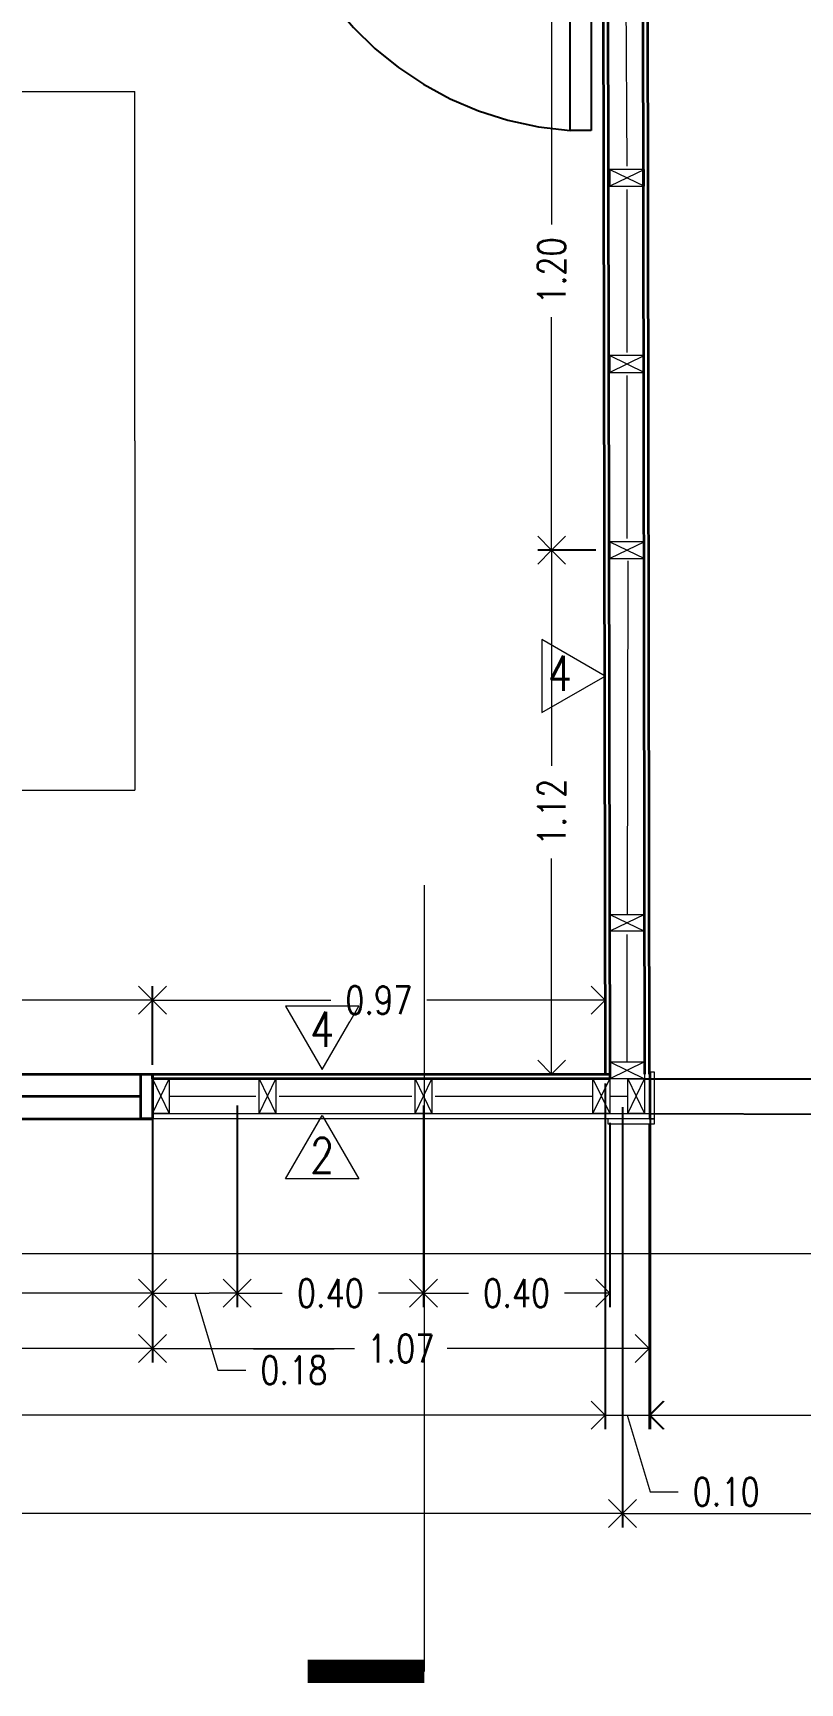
# Model space of a CAD drawing. Header units: inches. Extents: x 11 to 31.6, y 7.4 to 16.5.
# Drawn here: x 27.198 to 28.846, y 7.383 to 10.927 of the extents above; entities that cross this region are included whole.
import ezdxf

# ---------------------------------------------------------------- set-up
doc = ezdxf.new("R2010")
doc.units = ezdxf.units.IN
doc.header["$MEASUREMENT"] = 0
doc.linetypes.add('CENTER', pattern=[2, 1.25, -0.25, 0.25, -0.25])
doc.layers.get('DEFPOINTS').update_dxf_attribs({"color": 210})
for name, color, linetype, lineweight in [('A-ANNO-DIMS', 3, 'Continuous', 18), ('A-ANNO-SYMB', 3, 'Continuous', 18), ('A-ANNO-TEXT', 3, 'Continuous', 18), ('A-DETL-MBND', 3, 'Continuous', 18), ('A-DOOR-FULL', 4, 'Continuous', 25), ('A-ELEV-IDEN', 3, 'Continuous', 18), ('A-ELEV-MBE1', 7, 'Continuous', 35), ('A-FURN', 8, 'Continuous', 18), ('A-SECT-MCUT', 7, 'Continuous', 35), ('A-WALL-PATT', 8, 'Continuous', 18), ('A-WALL-STUD', 3, 'Continuous', 18)]:
    doc.layers.add(name, color=color, linetype=linetype, lineweight=lineweight)
doc.styles.add('E-ROMANS', font='romans.shx', dxfattribs={"width": 0.8})
doc.dimstyles.new('E-0050_ARW_12', dxfattribs={"dimscale": 0.001, "dimtxt": 60, "dimasz": 60, "dimexe": 30, "dimexo": 20, "dimgap": 30, "dimtad": 0, "dimzin": 0, "dimdsep": 46, "dimtxsty": 'E-ROMANS', "dimblk": 'OPEN90', "dimcen": 30, "dimclrd": 256, "dimclre": 256, "dimclrt": 256, "dimadec": 0, "dimazin": 0, "dimtfac": 1, "dimtmove": 1, "dimatfit": 3, "dimldrblk": 'OPEN90', "dimfxl": 1, "dimtfill": 1, "dimtolj": 1, "dimtzin": 0, "dimlwd": -1, "dimarcsym": 0})

# ---------------------------------------------------------------- blocks, each defined once
blk = doc.blocks.new('_Open90')
at = {"color": 0, "linetype": 'ByBlock', "lineweight": -2}
for p, q in [((0, 0), (-1, 0)), ((-0.5, 0.5), (0, 0)), ((0, 0), (-0.5, -0.5))]:
    blk.add_line(p, q, dxfattribs=at)
blk = doc.blocks.new('*D20')
at = {"layer": 'A-ANNO-DIMS', "lineweight": -2, "transparency": 16777216}
for p, q in [((26.605, 8.6232), (26.605, 8.19)), ((27.455, 8.6332), (27.455, 8.19))]:
    blk.add_line(p, q, dxfattribs=at)
at = {"layer": 'A-ANNO-DIMS', "transparency": 16777216}
for p, q in [((26.665, 8.22), (26.9269, 8.22)), ((27.395, 8.22), (27.1331, 8.22))]:
    blk.add_line(p, q, dxfattribs=at)
at = {"layer": 'DEFPOINTS', "color": 0, "transparency": 16777216}
for p in [(27.455, 8.6532), (26.605, 8.6432), (27.455, 8.22)]:
    blk.add_point(p, dxfattribs=at)
at = {"layer": 'A-ANNO-DIMS', "transparency": 16777216, "xscale": 0.06, "yscale": 0.06, "zscale": 0.06, "rotation": 180}
blk.add_blockref('_Open90', (26.605, 8.22), dxfattribs=at)
at = {"layer": 'A-ANNO-DIMS', "transparency": 16777216, "xscale": 0.06, "yscale": 0.06, "zscale": 0.06}
blk.add_blockref('_Open90', (27.455, 8.22), dxfattribs=at)
at = {"layer": 'A-ANNO-DIMS', "transparency": 16777216, "insert": (27.03, 8.22), "char_height": 0.06, "attachment_point": 5, "style": 'E-ROMANS', "bg_fill": 3, "box_fill_scale": 1.25, "bg_fill_color": 256, "bg_fill_true_color": 13158600, "bg_fill_transparency": 0}
blk.add_mtext('\\A1;0.85', dxfattribs=at)
blk = doc.blocks.new('*D21')
at = {"layer": 'A-ANNO-DIMS', "lineweight": -2, "transparency": 16777216}
for p, q in [((27.455, 8.6332), (27.455, 8.19)), ((27.637, 8.6232), (27.637, 8.19))]:
    blk.add_line(p, q, dxfattribs=at)
at = {"layer": 'A-ANNO-DIMS', "transparency": 16777216}
for p, q in [((27.515, 8.22), (27.577, 8.22)), ((27.546, 8.22), (27.5955, 8.055)), ((27.5955, 8.055), (27.6555, 8.055))]:
    blk.add_line(p, q, dxfattribs=at)
at = {"layer": 'DEFPOINTS', "color": 0, "transparency": 16777216}
for p in [(27.455, 8.6532), (27.637, 8.6432), (27.637, 8.22)]:
    blk.add_point(p, dxfattribs=at)
at = {"layer": 'A-ANNO-DIMS', "transparency": 16777216, "xscale": 0.06, "yscale": 0.06, "zscale": 0.06, "rotation": 180}
blk.add_blockref('_Open90', (27.455, 8.22), dxfattribs=at)
at = {"layer": 'A-ANNO-DIMS', "transparency": 16777216, "xscale": 0.06, "yscale": 0.06, "zscale": 0.06}
blk.add_blockref('_Open90', (27.637, 8.22), dxfattribs=at)
at = {"layer": 'A-ANNO-DIMS', "transparency": 16777216, "insert": (27.7586, 8.055), "char_height": 0.06, "attachment_point": 5, "style": 'E-ROMANS', "bg_fill": 3, "box_fill_scale": 1.25, "bg_fill_color": 256, "bg_fill_true_color": 13158600, "bg_fill_transparency": 0}
blk.add_mtext('\\A1;0.18', dxfattribs=at)
blk = doc.blocks.new('*D22')
at = {"layer": 'A-ANNO-DIMS', "lineweight": -2, "transparency": 16777216}
for p, q in [((27.637, 8.6232), (27.637, 8.19)), ((28.037, 8.6232), (28.037, 8.19))]:
    blk.add_line(p, q, dxfattribs=at)
at = {"layer": 'A-ANNO-DIMS', "transparency": 16777216}
for p, q in [((27.697, 8.22), (27.7338, 8.22)), ((27.977, 8.22), (27.9401, 8.22))]:
    blk.add_line(p, q, dxfattribs=at)
at = {"layer": 'DEFPOINTS', "color": 0, "transparency": 16777216}
for p in [(27.637, 8.6432), (28.037, 8.6432), (28.037, 8.22)]:
    blk.add_point(p, dxfattribs=at)
at = {"layer": 'A-ANNO-DIMS', "transparency": 16777216, "xscale": 0.06, "yscale": 0.06, "zscale": 0.06, "rotation": 180}
blk.add_blockref('_Open90', (27.637, 8.22), dxfattribs=at)
at = {"layer": 'A-ANNO-DIMS', "transparency": 16777216, "xscale": 0.06, "yscale": 0.06, "zscale": 0.06}
blk.add_blockref('_Open90', (28.037, 8.22), dxfattribs=at)
at = {"layer": 'A-ANNO-DIMS', "transparency": 16777216, "insert": (27.837, 8.22), "char_height": 0.06, "attachment_point": 5, "style": 'E-ROMANS', "bg_fill": 3, "box_fill_scale": 1.25, "bg_fill_color": 256, "bg_fill_true_color": 13158600, "bg_fill_transparency": 0}
blk.add_mtext('\\A1;0.40', dxfattribs=at)
blk = doc.blocks.new('*D23')
at = {"layer": 'A-ANNO-DIMS', "lineweight": -2, "transparency": 16777216}
for p, q in [((28.037, 8.6232), (28.037, 8.19)), ((28.437, 8.5857), (28.437, 8.19))]:
    blk.add_line(p, q, dxfattribs=at)
at = {"layer": 'A-ANNO-DIMS', "transparency": 16777216}
for p, q in [((28.097, 8.22), (28.1339, 8.22)), ((28.377, 8.22), (28.3401, 8.22))]:
    blk.add_line(p, q, dxfattribs=at)
at = {"layer": 'DEFPOINTS', "color": 0, "transparency": 16777216}
for p in [(28.037, 8.6432), (28.437, 8.6057), (28.437, 8.22)]:
    blk.add_point(p, dxfattribs=at)
at = {"layer": 'A-ANNO-DIMS', "transparency": 16777216, "xscale": 0.06, "yscale": 0.06, "zscale": 0.06, "rotation": 180}
blk.add_blockref('_Open90', (28.037, 8.22), dxfattribs=at)
at = {"layer": 'A-ANNO-DIMS', "transparency": 16777216, "xscale": 0.06, "yscale": 0.06, "zscale": 0.06}
blk.add_blockref('_Open90', (28.437, 8.22), dxfattribs=at)
at = {"layer": 'A-ANNO-DIMS', "transparency": 16777216, "insert": (28.237, 8.22), "char_height": 0.06, "attachment_point": 5, "style": 'E-ROMANS', "bg_fill": 3, "box_fill_scale": 1.25, "bg_fill_color": 256, "bg_fill_true_color": 13158600, "bg_fill_transparency": 0}
blk.add_mtext('\\A1;0.40', dxfattribs=at)
blk = doc.blocks.new('*D25')
at = {"layer": 'A-ANNO-DIMS', "lineweight": -2, "transparency": 16777216}
for p, q in [((27.455, 8.5847), (27.455, 8.0714)), ((28.522, 8.5847), (28.522, 8.0714))]:
    blk.add_line(p, q, dxfattribs=at)
at = {"layer": 'A-ANNO-DIMS', "transparency": 16777216}
for p, q in [((27.515, 8.1014), (27.8888, 8.1014)), ((28.462, 8.1014), (28.0882, 8.1014))]:
    blk.add_line(p, q, dxfattribs=at)
at = {"layer": 'DEFPOINTS', "color": 0, "transparency": 16777216}
for p in [(27.455, 8.6047), (28.522, 8.6047), (28.522, 8.1014)]:
    blk.add_point(p, dxfattribs=at)
at = {"layer": 'A-ANNO-DIMS', "transparency": 16777216, "xscale": 0.06, "yscale": 0.06, "zscale": 0.06, "rotation": 180}
blk.add_blockref('_Open90', (27.455, 8.1014), dxfattribs=at)
at = {"layer": 'A-ANNO-DIMS', "transparency": 16777216, "xscale": 0.06, "yscale": 0.06, "zscale": 0.06}
blk.add_blockref('_Open90', (28.522, 8.1014), dxfattribs=at)
at = {"layer": 'A-ANNO-DIMS', "transparency": 16777216, "insert": (27.9885, 8.1014), "char_height": 0.06, "attachment_point": 5, "style": 'E-ROMANS', "bg_fill": 3, "box_fill_scale": 1.25, "bg_fill_color": 256, "bg_fill_true_color": 13158600, "bg_fill_transparency": 0}
blk.add_mtext('\\A1;1.07', dxfattribs=at)
blk = doc.blocks.new('*D26')
at = {"layer": 'A-ANNO-DIMS', "lineweight": -2, "transparency": 16777216}
for p, q in [((26.605, 8.5957), (26.605, 8.0714)), ((27.455, 8.5957), (27.455, 8.0714))]:
    blk.add_line(p, q, dxfattribs=at)
at = {"layer": 'A-ANNO-DIMS', "transparency": 16777216}
for p, q in [((26.665, 8.1014), (26.9269, 8.1014)), ((27.395, 8.1014), (27.1331, 8.1014))]:
    blk.add_line(p, q, dxfattribs=at)
at = {"layer": 'DEFPOINTS', "color": 0, "transparency": 16777216}
for p in [(26.605, 8.6157), (27.455, 8.6157), (27.455, 8.1014)]:
    blk.add_point(p, dxfattribs=at)
at = {"layer": 'A-ANNO-DIMS', "transparency": 16777216, "xscale": 0.06, "yscale": 0.06, "zscale": 0.06, "rotation": 180}
blk.add_blockref('_Open90', (26.605, 8.1014), dxfattribs=at)
at = {"layer": 'A-ANNO-DIMS', "transparency": 16777216, "xscale": 0.06, "yscale": 0.06, "zscale": 0.06}
blk.add_blockref('_Open90', (27.455, 8.1014), dxfattribs=at)
at = {"layer": 'A-ANNO-DIMS', "transparency": 16777216, "insert": (27.03, 8.1014), "char_height": 0.06, "attachment_point": 5, "style": 'E-ROMANS', "bg_fill": 3, "box_fill_scale": 1.25, "bg_fill_color": 256, "bg_fill_true_color": 13158600, "bg_fill_transparency": 0}
blk.add_mtext('\\A1;0.85', dxfattribs=at)
blk = doc.blocks.new('*D27')
at = {"layer": 'A-ANNO-DIMS', "lineweight": -2, "transparency": 16777216}
for p, q in [((28.427, 8.6707), (28.427, 7.9282)), ((25.405, 8.2957), (25.405, 7.9282))]:
    blk.add_line(p, q, dxfattribs=at)
at = {"layer": 'A-ANNO-DIMS', "transparency": 16777216}
for p, q in [((25.465, 7.9582), (26.8129, 7.9582)), ((28.367, 7.9582), (27.0192, 7.9582))]:
    blk.add_line(p, q, dxfattribs=at)
at = {"layer": 'DEFPOINTS', "color": 0, "transparency": 16777216}
for p in [(28.427, 8.6907), (25.405, 8.3157), (28.427, 7.9582)]:
    blk.add_point(p, dxfattribs=at)
at = {"layer": 'A-ANNO-DIMS', "transparency": 16777216, "xscale": 0.06, "yscale": 0.06, "zscale": 0.06, "rotation": 180}
blk.add_blockref('_Open90', (25.405, 7.9582), dxfattribs=at)
at = {"layer": 'A-ANNO-DIMS', "transparency": 16777216, "xscale": 0.06, "yscale": 0.06, "zscale": 0.06}
blk.add_blockref('_Open90', (28.427, 7.9582), dxfattribs=at)
at = {"layer": 'A-ANNO-DIMS', "transparency": 16777216, "insert": (26.916, 7.9582), "char_height": 0.06, "attachment_point": 5, "style": 'E-ROMANS', "bg_fill": 3, "box_fill_scale": 1.25, "bg_fill_color": 256, "bg_fill_true_color": 13158600, "bg_fill_transparency": 0}
blk.add_mtext('\\A1;3.02', dxfattribs=at)
blk = doc.blocks.new('*D28')
at = {"layer": 'A-ANNO-DIMS', "lineweight": -2, "transparency": 16777216}
for p, q in [((28.524, 8.6947), (28.524, 7.9282)), ((31.502, 8.6947), (31.502, 7.9282))]:
    blk.add_line(p, q, dxfattribs=at)
at = {"layer": 'A-ANNO-DIMS', "transparency": 16777216}
for p, q in [((28.584, 7.9582), (29.9099, 7.9582)), ((31.442, 7.9582), (30.1161, 7.9582))]:
    blk.add_line(p, q, dxfattribs=at)
at = {"layer": 'DEFPOINTS', "color": 0, "transparency": 16777216}
for p in [(28.524, 8.7147), (31.502, 8.7147), (31.502, 7.9582)]:
    blk.add_point(p, dxfattribs=at)
at = {"layer": 'A-ANNO-DIMS', "transparency": 16777216, "xscale": 0.06, "yscale": 0.06, "zscale": 0.06, "rotation": 180}
blk.add_blockref('_Open90', (28.524, 7.9582), dxfattribs=at)
at = {"layer": 'A-ANNO-DIMS', "transparency": 16777216, "xscale": 0.06, "yscale": 0.06, "zscale": 0.06}
blk.add_blockref('_Open90', (31.502, 7.9582), dxfattribs=at)
at = {"layer": 'A-ANNO-DIMS', "transparency": 16777216, "insert": (30.013, 7.9582), "char_height": 0.06, "attachment_point": 5, "style": 'E-ROMANS', "bg_fill": 3, "box_fill_scale": 1.25, "bg_fill_color": 256, "bg_fill_true_color": 13158600, "bg_fill_transparency": 0}
blk.add_mtext('\\A1;2.98', dxfattribs=at)
blk = doc.blocks.new('*D56')
at = {"layer": 'A-ANNO-DIMS', "lineweight": -2, "transparency": 16777216}
for p, q in [((28.407, 9.8157), (28.2823, 9.8157)), ((28.407, 8.6907), (28.2823, 8.6907))]:
    blk.add_line(p, q, dxfattribs=at)
at = {"layer": 'A-ANNO-DIMS', "transparency": 16777216}
for p, q in [((28.3123, 9.7557), (28.3123, 9.3529)), ((28.3123, 8.7507), (28.3123, 9.1535))]:
    blk.add_line(p, q, dxfattribs=at)
at = {"layer": 'DEFPOINTS', "color": 0, "transparency": 16777216}
for p in [(28.3123, 9.8157), (28.427, 9.8157), (28.427, 8.6907)]:
    blk.add_point(p, dxfattribs=at)
at = {"layer": 'A-ANNO-DIMS', "transparency": 16777216, "xscale": 0.06, "yscale": 0.06, "zscale": 0.06}
for p, rotation in [((28.3123, 9.8157), 90), ((28.3123, 8.6907), 270)]:
    blk.add_blockref('_Open90', p, dxfattribs=dict(at, rotation=rotation))
at = {"layer": 'A-ANNO-DIMS', "transparency": 16777216, "insert": (28.3123, 9.2532), "char_height": 0.06, "attachment_point": 5, "rotation": 90, "style": 'E-ROMANS', "bg_fill": 3, "box_fill_scale": 1.25, "bg_fill_color": 256, "bg_fill_true_color": 13158600, "bg_fill_transparency": 0}
blk.add_mtext('\\A1;1.12', dxfattribs=at)
blk = doc.blocks.new('*D57')
at = {"layer": 'A-ANNO-DIMS', "lineweight": -2, "transparency": 16777216}
for p, q in [((28.407, 11.0157), (28.2823, 11.0157)), ((28.407, 9.8157), (28.2823, 9.8157))]:
    blk.add_line(p, q, dxfattribs=at)
at = {"layer": 'A-ANNO-DIMS', "transparency": 16777216}
for p, q in [((28.3123, 10.9557), (28.3123, 10.5154)), ((28.3123, 9.8757), (28.3123, 10.316))]:
    blk.add_line(p, q, dxfattribs=at)
at = {"layer": 'DEFPOINTS', "color": 0, "transparency": 16777216}
for p in [(28.3123, 11.0157), (28.427, 11.0157), (28.427, 9.8157)]:
    blk.add_point(p, dxfattribs=at)
at = {"layer": 'A-ANNO-DIMS', "transparency": 16777216, "xscale": 0.06, "yscale": 0.06, "zscale": 0.06}
for p, rotation in [((28.3123, 11.0157), 90), ((28.3123, 9.8157), 270)]:
    blk.add_blockref('_Open90', p, dxfattribs=dict(at, rotation=rotation))
at = {"layer": 'A-ANNO-DIMS', "transparency": 16777216, "insert": (28.3123, 10.4157), "char_height": 0.06, "attachment_point": 5, "rotation": 90, "style": 'E-ROMANS', "bg_fill": 3, "box_fill_scale": 1.25, "bg_fill_color": 256, "bg_fill_true_color": 13158600, "bg_fill_transparency": 0}
blk.add_mtext('\\A1;1.20', dxfattribs=at)
blk = doc.blocks.new('*D62')
at = {"layer": 'A-ANNO-DIMS', "lineweight": -2, "transparency": 16777216}
for p, q in [((27.455, 8.7107), (27.455, 8.8792)), ((28.427, 8.7107), (28.427, 8.8792))]:
    blk.add_line(p, q, dxfattribs=at)
at = {"layer": 'A-ANNO-DIMS', "transparency": 16777216}
for p, q in [((27.515, 8.8492), (27.8379, 8.8492)), ((28.367, 8.8492), (28.0441, 8.8492))]:
    blk.add_line(p, q, dxfattribs=at)
at = {"layer": 'DEFPOINTS', "color": 0, "transparency": 16777216}
for p in [(28.427, 8.8492), (27.455, 8.6907), (28.427, 8.6907)]:
    blk.add_point(p, dxfattribs=at)
at = {"layer": 'A-ANNO-DIMS', "transparency": 16777216, "xscale": 0.06, "yscale": 0.06, "zscale": 0.06, "rotation": 180}
blk.add_blockref('_Open90', (27.455, 8.8492), dxfattribs=at)
at = {"layer": 'A-ANNO-DIMS', "transparency": 16777216, "xscale": 0.06, "yscale": 0.06, "zscale": 0.06}
blk.add_blockref('_Open90', (28.427, 8.8492), dxfattribs=at)
at = {"layer": 'A-ANNO-DIMS', "transparency": 16777216, "insert": (27.941, 8.8492), "char_height": 0.06, "attachment_point": 5, "style": 'E-ROMANS', "bg_fill": 3, "box_fill_scale": 1.25, "bg_fill_color": 256, "bg_fill_true_color": 13158600, "bg_fill_transparency": 0}
blk.add_mtext('\\A1;0.97', dxfattribs=at)
blk = doc.blocks.new('*D68')
at = {"layer": 'A-ANNO-DIMS', "lineweight": -2, "transparency": 16777216}
for p, q in [((26.605, 8.7107), (26.605, 8.8792)), ((27.455, 8.7107), (27.455, 8.8792))]:
    blk.add_line(p, q, dxfattribs=at)
at = {"layer": 'A-ANNO-DIMS', "transparency": 16777216}
for p, q in [((26.665, 8.8492), (26.9269, 8.8492)), ((27.395, 8.8492), (27.1331, 8.8492))]:
    blk.add_line(p, q, dxfattribs=at)
at = {"layer": 'DEFPOINTS', "color": 0, "transparency": 16777216}
for p in [(27.455, 8.8492), (26.605, 8.6907), (27.455, 8.6907)]:
    blk.add_point(p, dxfattribs=at)
at = {"layer": 'A-ANNO-DIMS', "transparency": 16777216, "xscale": 0.06, "yscale": 0.06, "zscale": 0.06, "rotation": 180}
blk.add_blockref('_Open90', (26.605, 8.8492), dxfattribs=at)
at = {"layer": 'A-ANNO-DIMS', "transparency": 16777216, "xscale": 0.06, "yscale": 0.06, "zscale": 0.06}
blk.add_blockref('_Open90', (27.455, 8.8492), dxfattribs=at)
at = {"layer": 'A-ANNO-DIMS', "transparency": 16777216, "insert": (27.03, 8.8492), "char_height": 0.06, "attachment_point": 5, "style": 'E-ROMANS', "bg_fill": 3, "box_fill_scale": 1.25, "bg_fill_color": 256, "bg_fill_true_color": 13158600, "bg_fill_transparency": 0}
blk.add_mtext('\\A1;0.85', dxfattribs=at)
blk = doc.blocks.new('*D84')
at = {"layer": 'A-ANNO-DIMS', "lineweight": -2, "transparency": 16777216}
for p, q in [((28.4645, 8.6197), (28.4645, 7.7169)), ((25.3675, 8.3317), (25.3675, 7.7169))]:
    blk.add_line(p, q, dxfattribs=at)
at = {"layer": 'A-ANNO-DIMS', "transparency": 16777216}
for p, q in [((25.4275, 7.7469), (26.8129, 7.7469)), ((28.4045, 7.7469), (27.0191, 7.7469))]:
    blk.add_line(p, q, dxfattribs=at)
at = {"layer": 'DEFPOINTS', "color": 0, "transparency": 16777216}
for p in [(28.4645, 8.6397), (25.3675, 8.3517), (28.4645, 7.7469)]:
    blk.add_point(p, dxfattribs=at)
at = {"layer": 'A-ANNO-DIMS', "transparency": 16777216, "xscale": 0.06, "yscale": 0.06, "zscale": 0.06, "rotation": 180}
blk.add_blockref('_Open90', (25.3675, 7.7469), dxfattribs=at)
at = {"layer": 'A-ANNO-DIMS', "transparency": 16777216, "xscale": 0.06, "yscale": 0.06, "zscale": 0.06}
blk.add_blockref('_Open90', (28.4645, 7.7469), dxfattribs=at)
at = {"layer": 'A-ANNO-DIMS', "transparency": 16777216, "insert": (26.916, 7.7469), "char_height": 0.06, "attachment_point": 5, "style": 'E-ROMANS', "bg_fill": 3, "box_fill_scale": 1.25, "bg_fill_color": 256, "bg_fill_true_color": 13158600, "bg_fill_transparency": 0}
blk.add_mtext('\\A1;3.10', dxfattribs=at)
blk = doc.blocks.new('*D85')
at = {"layer": 'A-ANNO-DIMS', "lineweight": -2, "transparency": 16777216}
for p, q in [((28.4645, 8.6197), (28.4645, 7.7169)), ((31.5615, 8.3317), (31.5615, 7.7169))]:
    blk.add_line(p, q, dxfattribs=at)
at = {"layer": 'A-ANNO-DIMS', "transparency": 16777216}
for p, q in [((28.5245, 7.7469), (29.9099, 7.7469)), ((31.5015, 7.7469), (30.1161, 7.7469))]:
    blk.add_line(p, q, dxfattribs=at)
at = {"layer": 'DEFPOINTS', "color": 0, "transparency": 16777216}
for p in [(28.4645, 8.6397), (31.5615, 8.3517), (31.5615, 7.7469)]:
    blk.add_point(p, dxfattribs=at)
at = {"layer": 'A-ANNO-DIMS', "transparency": 16777216, "xscale": 0.06, "yscale": 0.06, "zscale": 0.06, "rotation": 180}
blk.add_blockref('_Open90', (28.4645, 7.7469), dxfattribs=at)
at = {"layer": 'A-ANNO-DIMS', "transparency": 16777216, "xscale": 0.06, "yscale": 0.06, "zscale": 0.06}
blk.add_blockref('_Open90', (31.5615, 7.7469), dxfattribs=at)
at = {"layer": 'A-ANNO-DIMS', "transparency": 16777216, "insert": (30.013, 7.7469), "char_height": 0.06, "attachment_point": 5, "style": 'E-ROMANS', "bg_fill": 3, "box_fill_scale": 1.25, "bg_fill_color": 256, "bg_fill_true_color": 13158600, "bg_fill_transparency": 0}
blk.add_mtext('\\A1;3.10', dxfattribs=at)
blk = doc.blocks.new('*D87')
at = {"layer": 'A-ANNO-DIMS', "lineweight": -2, "transparency": 16777216}
for p, q in [((28.427, 8.6707), (28.427, 7.9282)), ((28.522, 8.5747), (28.522, 7.9282))]:
    blk.add_line(p, q, dxfattribs=at)
at = {"layer": 'A-ANNO-DIMS', "transparency": 16777216}
for p, q in [((28.367, 7.9582), (28.307, 7.9582)), ((28.427, 7.9582), (28.522, 7.9582)), ((28.427, 7.9582), (28.522, 7.9582)), ((28.4745, 7.9582), (28.524, 7.7932)), ((28.582, 7.9582), (28.642, 7.9582)), ((28.524, 7.7932), (28.584, 7.7932))]:
    blk.add_line(p, q, dxfattribs=at)
at = {"layer": 'DEFPOINTS', "color": 0, "transparency": 16777216}
for p in [(28.427, 8.6907), (28.522, 8.5947), (28.522, 7.9582)]:
    blk.add_point(p, dxfattribs=at)
at = {"layer": 'A-ANNO-DIMS', "transparency": 16777216, "xscale": 0.06, "yscale": 0.06, "zscale": 0.06}
blk.add_blockref('_Open90', (28.427, 7.9582), dxfattribs=at)
at = {"layer": 'A-ANNO-DIMS', "transparency": 16777216, "xscale": 0.06, "yscale": 0.06, "zscale": 0.06, "rotation": 180}
blk.add_blockref('_Open90', (28.522, 7.9582), dxfattribs=at)
at = {"layer": 'A-ANNO-DIMS', "transparency": 16777216, "insert": (28.6871, 7.7932), "char_height": 0.06, "attachment_point": 5, "style": 'E-ROMANS', "bg_fill": 3, "box_fill_scale": 1.25, "bg_fill_color": 256, "bg_fill_true_color": 13158600, "bg_fill_transparency": 0}
blk.add_mtext('\\A1;0.10', dxfattribs=at)

msp = doc.modelspace()

# ---------------------------------------------------------------- linework, layer by layer
at = {"layer": 'A-ANNO-SYMB', "const_width": 0.05}
msp.add_lwpolyline([(28.0385, 7.4078), (27.7885, 7.4078)], dxfattribs=at)
at = {"layer": 'A-DETL-MBND'}
for points in [[(28.533, 8.6947), (28.522, 8.6947), (28.522, 8.5947), (28.533, 8.5947)], [(28.522, 8.6057), (28.522, 8.5947), (27.455, 8.5947), (27.455, 8.6057)], [(28.533, 8.5837), (28.533, 8.5947), (28.433, 8.5947), (28.433, 8.5837)]]:
    msp.add_lwpolyline(points, close=True, dxfattribs=at)
at = {"layer": 'A-ELEV-IDEN'}
msp.add_line((31.5, 8.3047), (25.405, 8.3047), dxfattribs=at)
at = {"layer": 'A-ELEV-MBE1'}
for p, q in [((26.605, 8.6907), (27.455, 8.6907)), ((26.605, 8.5947), (27.455, 8.5947))]:
    msp.add_line(p, q, dxfattribs=at)
at = {"layer": 'A-ELEV-MBE1', "linetype": 'Continuous'}
msp.add_line((26.63, 8.6432), (27.4295, 8.6432), dxfattribs=at)
at = {"layer": 'A-ELEV-MBE1'}
msp.add_lwpolyline([(27.43, 8.6907), (27.455, 8.6907), (27.455, 8.5947), (27.43, 8.5947)], close=True, dxfattribs=at)
at = {"layer": 'A-FURN'}
for p, q in [((25.417, 10.8007), (27.417, 10.8007)), ((27.417, 10.0507), (27.417, 10.8007)), ((27.417, 10.0507), (27.417, 9.3007)), ((25.417, 9.3007), (27.417, 9.3007))]:
    msp.add_line(p, q, dxfattribs=at)
at = {"layer": 'A-SECT-MCUT'}
msp.add_line((28.432, 11.5074), (28.437, 8.6907), dxfattribs=at)
msp.add_lwpolyline([(27.455, 8.6907), (28.437, 8.6907), (28.437, 8.6807), (27.455, 8.6807)], close=True, dxfattribs=at)
at = {"layer": 'A-WALL-PATT', "ltscale": 0.1}
for p, q in [((28.4745, 10.6407), (28.4695, 11.4894)), ((28.4745, 10.2407), (28.4745, 10.5907)), ((28.4745, 9.8407), (28.4745, 10.1907)), ((28.4745, 8.7167), (28.4745, 8.9907))]:
    msp.add_line(p, q, dxfattribs=at)
at = {"layer": 'A-WALL-STUD', "color": 253}
msp.add_line((28.4758, 9.7933), (28.4745, 9.0337), dxfattribs=at)

# ---------------------------------------------------------------- next in the draw order: dimensions: what is measured, and where the dimension line sits
at = {"layer": 'A-ANNO-DIMS'}
dim = msp.add_linear_dim(base=(27.455, 8.22), p1=(26.605, 8.6432), p2=(27.455, 8.6532), dimstyle='E-0050_ARW_12', dxfattribs=at)
dim.commit()
dim.dimension.update_dxf_attribs({"geometry": '*D20', "text_midpoint": (27.03, 8.22)})

# ---------------------------------------------------------------- next in the draw order: dimensions: what is measured, and where the dimension line sits
dim = msp.add_linear_dim(base=(27.637, 8.22), p1=(27.455, 8.6532), p2=(27.637, 8.6432), dimstyle='E-0050_ARW_12', dxfattribs=at)
dim.commit()
dim.dimension.update_dxf_attribs({"geometry": '*D21', "text_midpoint": (27.6855, 8.055)})

# ---------------------------------------------------------------- next in the draw order: dimensions: what is measured, and where the dimension line sits
dim = msp.add_linear_dim(base=(28.037, 8.22), p1=(27.637, 8.6432), p2=(28.037, 8.6432), dimstyle='E-0050_ARW_12', dxfattribs=at)
dim.commit()
dim.dimension.update_dxf_attribs({"geometry": '*D22', "text_midpoint": (27.837, 8.22)})

# ---------------------------------------------------------------- next in the draw order: dimensions: what is measured, and where the dimension line sits
dim = msp.add_linear_dim(base=(28.437, 8.22), p1=(28.037, 8.6432), p2=(28.437, 8.6057), dimstyle='E-0050_ARW_12', dxfattribs=at)
dim.commit()
dim.dimension.update_dxf_attribs({"geometry": '*D23', "text_midpoint": (28.237, 8.22)})

# ---------------------------------------------------------------- next in the draw order: dimensions: what is measured, and where the dimension line sits
dim = msp.add_linear_dim(base=(28.522, 8.1014), p1=(27.455, 8.6047), p2=(28.522, 8.6047), dimstyle='E-0050_ARW_12', dxfattribs=at)
dim.commit()
dim.dimension.update_dxf_attribs({"geometry": '*D25', "text_midpoint": (27.9885, 8.1014)})

# ---------------------------------------------------------------- next in the draw order: dimensions: what is measured, and where the dimension line sits
for base, p1, p2, picture, middle in [((31.502, 7.9582), (28.524, 8.7147), (31.502, 8.7147), '*D28', (30.013, 7.9582)), ((27.455, 8.1014), (26.605, 8.6157), (27.455, 8.6157), '*D26', (27.03, 8.1014))]:
    dim = msp.add_linear_dim(base=base, p1=p1, p2=p2, dimstyle='E-0050_ARW_12', dxfattribs=at)
    dim.commit()
    dim.dimension.update_dxf_attribs({"geometry": picture, "text_midpoint": middle})

# ---------------------------------------------------------------- next in the draw order: dimensions: what is measured, and where the dimension line sits
dim = msp.add_linear_dim(base=(28.427, 7.9582), p1=(25.405, 8.3157), p2=(28.427, 8.6907), dimstyle='E-0050_ARW_12', dxfattribs=at)
dim.commit()
dim.dimension.update_dxf_attribs({"geometry": '*D27', "text_midpoint": (26.916, 7.9582)})

# ---------------------------------------------------------------- next in the draw order: dimensions: what is measured, and where the dimension line sits
dim = msp.add_linear_dim(base=(28.31227, 9.8157), p1=(28.427, 8.69071), p2=(28.427, 9.8157), angle=90, dimstyle='E-0050_ARW_12', dxfattribs=at)
dim.commit()
dim.dimension.update_dxf_attribs({"geometry": '*D56', "text_midpoint": (28.31227, 9.2532)})
dim = msp.add_linear_dim(base=(28.4645, 7.7469), p1=(25.3675, 8.3517), p2=(28.4645, 8.6397), dimstyle='E-0050_ARW_12', dxfattribs=at)
dim.commit()
dim.dimension.update_dxf_attribs({"geometry": '*D84', "text_midpoint": (26.916, 7.7469)})

# ---------------------------------------------------------------- next in the draw order: linework, layer by layer
at = {"layer": 'A-ANNO-TEXT'}
for points in [[(28.427, 9.5455), (28.2911, 9.6239), (28.2911, 9.467)], [(27.8194, 8.6017), (27.8978, 8.4658), (27.7409, 8.4658)]]:
    msp.add_lwpolyline(points, close=True, dxfattribs=at)
at = {"layer": 'A-WALL-PATT', "ltscale": 0.1}
for p, q in [((27.491, 8.6432), (27.677, 8.6432)), ((27.727, 8.6432), (28.012, 8.6432))]:
    msp.add_line(p, q, dxfattribs=at)
at = {"layer": 'A-WALL-STUD'}
for p, q in [((28.437, 9.0337), (28.512, 8.9977)), ((28.512, 9.0337), (28.437, 8.9977))]:
    msp.add_line(p, q, dxfattribs=at)
msp.add_lwpolyline([(28.437, 9.0337), (28.512, 9.0337), (28.512, 8.9977), (28.437, 8.9977)], close=True, dxfattribs=at)

# ---------------------------------------------------------------- next in the draw order: texts
at = {"layer": 'A-ANNO-TEXT', "char_height": 0.075, "attachment_point": 5, "style": 'E-ROMANS'}
for s, insert, rotation in [('\\pi-0.45,l0.45,t0.45;4', (28.3301, 9.5511), 0.0005), ('\\pi-0.45,l0.45,t0.45;2', (27.8194, 8.516), 359.9995)]:
    msp.add_mtext(s, dxfattribs=dict(at, insert=insert, rotation=rotation))

# ---------------------------------------------------------------- next in the draw order: dimensions: what is measured, and where the dimension line sits
at = {"layer": 'A-ANNO-DIMS'}
dim = msp.add_linear_dim(base=(28.3123, 11.0157), p1=(28.427, 9.8157), p2=(28.427, 11.0157), angle=90, dimstyle='E-0050_ARW_12', dxfattribs=at)
dim.commit()
dim.dimension.update_dxf_attribs({"geometry": '*D57', "text_midpoint": (28.3123, 10.4157)})
for base, p1, p2, picture, middle in [((28.427, 8.8492), (27.455, 8.6907), (28.427, 8.6907), '*D62', (27.941, 8.8492)), ((31.5615, 7.7469), (28.4645, 8.6397), (31.5615, 8.3517), '*D85', (30.013, 7.7469))]:
    dim = msp.add_linear_dim(base=base, p1=p1, p2=p2, dimstyle='E-0050_ARW_12', dxfattribs=at)
    dim.commit()
    dim.dimension.update_dxf_attribs({"geometry": picture, "text_midpoint": middle})

# ---------------------------------------------------------------- next in the draw order: linework, layer by layer
at = {"layer": 'A-ANNO-SYMB'}
msp.add_line((28.0385, 9.0961), (28.0385, 7.4078), dxfattribs=at)
at = {"layer": 'A-ANNO-TEXT'}
msp.add_lwpolyline([(27.8194, 8.7007), (27.8978, 8.8366), (27.7409, 8.8366)], close=True, dxfattribs=at)
at = {"layer": 'A-DOOR-FULL', "linetype": 'CENTER'}
msp.add_lwpolyline([(28.352, 10.7174), (28.352, 11.4174), (28.397, 11.4174), (28.397, 10.7174), (28.352, 10.7174)], dxfattribs=at)
msp.add_arc((28.3997, 11.4185), 0.7027, 180.0864, 266.1093, dxfattribs=at)
at = {"layer": 'A-WALL-STUD'}
for p, q in [((28.512, 10.6337), (28.437, 10.5977)), ((28.437, 10.6337), (28.512, 10.5977)), ((28.512, 10.2337), (28.437, 10.1977)), ((28.437, 10.2337), (28.512, 10.1977)), ((28.512, 9.8337), (28.437, 9.7977)), ((28.437, 9.8337), (28.512, 9.7977)), ((27.684, 8.6057), (27.72, 8.6807)), ((27.684, 8.6807), (27.72, 8.6057)), ((28.019, 8.6057), (28.055, 8.6807)), ((28.019, 8.6807), (28.055, 8.6057))]:
    msp.add_line(p, q, dxfattribs=at)
for points in [[(28.512, 10.6337), (28.437, 10.6337), (28.437, 10.5977), (28.512, 10.5977)], [(28.512, 10.2337), (28.437, 10.2337), (28.437, 10.1977), (28.512, 10.1977)], [(28.512, 9.8337), (28.437, 9.8337), (28.437, 9.7977), (28.512, 9.7977)], [(27.684, 8.6057), (27.684, 8.6807), (27.72, 8.6807), (27.72, 8.6057)], [(28.019, 8.6057), (28.019, 8.6807), (28.055, 8.6807), (28.055, 8.6057)]]:
    msp.add_lwpolyline(points, close=True, dxfattribs=at)

# ---------------------------------------------------------------- next in the draw order: texts
at = {"layer": 'A-ANNO-TEXT', "insert": (27.8194, 8.7865), "char_height": 0.075, "attachment_point": 5, "rotation": 0.0005, "style": 'E-ROMANS'}
msp.add_mtext('\\pi-0.45,l0.45,t0.45;4', dxfattribs=at)

# ---------------------------------------------------------------- next in the draw order: dimensions: what is measured, and where the dimension line sits
at = {"layer": 'A-ANNO-DIMS'}
for base, p1, p2, picture, middle in [((27.455, 8.8492), (26.605, 8.6907), (27.455, 8.6907), '*D68', (27.03, 8.8492)), ((28.522003, 7.9582482), (28.4270025, 8.6907068), (28.522003, 8.5947026), '*D87', (28.6140028, 7.7932482))]:
    dim = msp.add_linear_dim(base=base, p1=p1, p2=p2, dimstyle='E-0050_ARW_12', dxfattribs=at)
    dim.commit()
    dim.dimension.update_dxf_attribs({"geometry": picture, "text_midpoint": middle})

# ---------------------------------------------------------------- next in the draw order: linework, layer by layer
for p, q in [((28.512, 8.6807), (31.5064, 8.6807)), ((28.524, 8.6057), (31.512, 8.5977))]:
    msp.add_line(p, q)
at = {"layer": 'A-SECT-MCUT'}
for p, q in [((28.422, 11.5074), (28.427, 8.6907)), ((28.507, 11.5074), (28.512, 8.6907)), ((28.517, 11.5074), (28.522, 8.6907))]:
    msp.add_line(p, q, dxfattribs=at)
at = {"layer": 'A-WALL-PATT', "ltscale": 0.1}
for p, q in [((28.062, 8.6432), (28.401, 8.6432)), ((28.437, 8.6432), (28.476, 8.6432))]:
    msp.add_line(p, q, dxfattribs=at)
at = {"layer": 'A-WALL-STUD'}
for p, q in [((28.437, 8.7167), (28.512, 8.6807)), ((28.512, 8.7167), (28.437, 8.6807)), ((27.455, 8.6057), (27.491, 8.6807)), ((27.455, 8.6807), (27.491, 8.6057)), ((28.401, 8.6057), (28.437, 8.6807)), ((28.401, 8.6807), (28.437, 8.6057)), ((28.476, 8.6057), (28.512, 8.6807)), ((28.476, 8.6807), (28.512, 8.6057))]:
    msp.add_line(p, q, dxfattribs=at)
for points in [[(28.437, 8.7167), (28.512, 8.7167), (28.512, 8.6807), (28.437, 8.6807)], [(27.455, 8.6057), (27.455, 8.6807), (27.491, 8.6807), (27.491, 8.6057)], [(28.401, 8.6057), (28.401, 8.6807), (28.437, 8.6807), (28.437, 8.6057)], [(28.476, 8.6057), (28.476, 8.6807), (28.512, 8.6807), (28.512, 8.6057)]]:
    msp.add_lwpolyline(points, close=True, dxfattribs=at)

doc.saveas('drawing.dxf')
